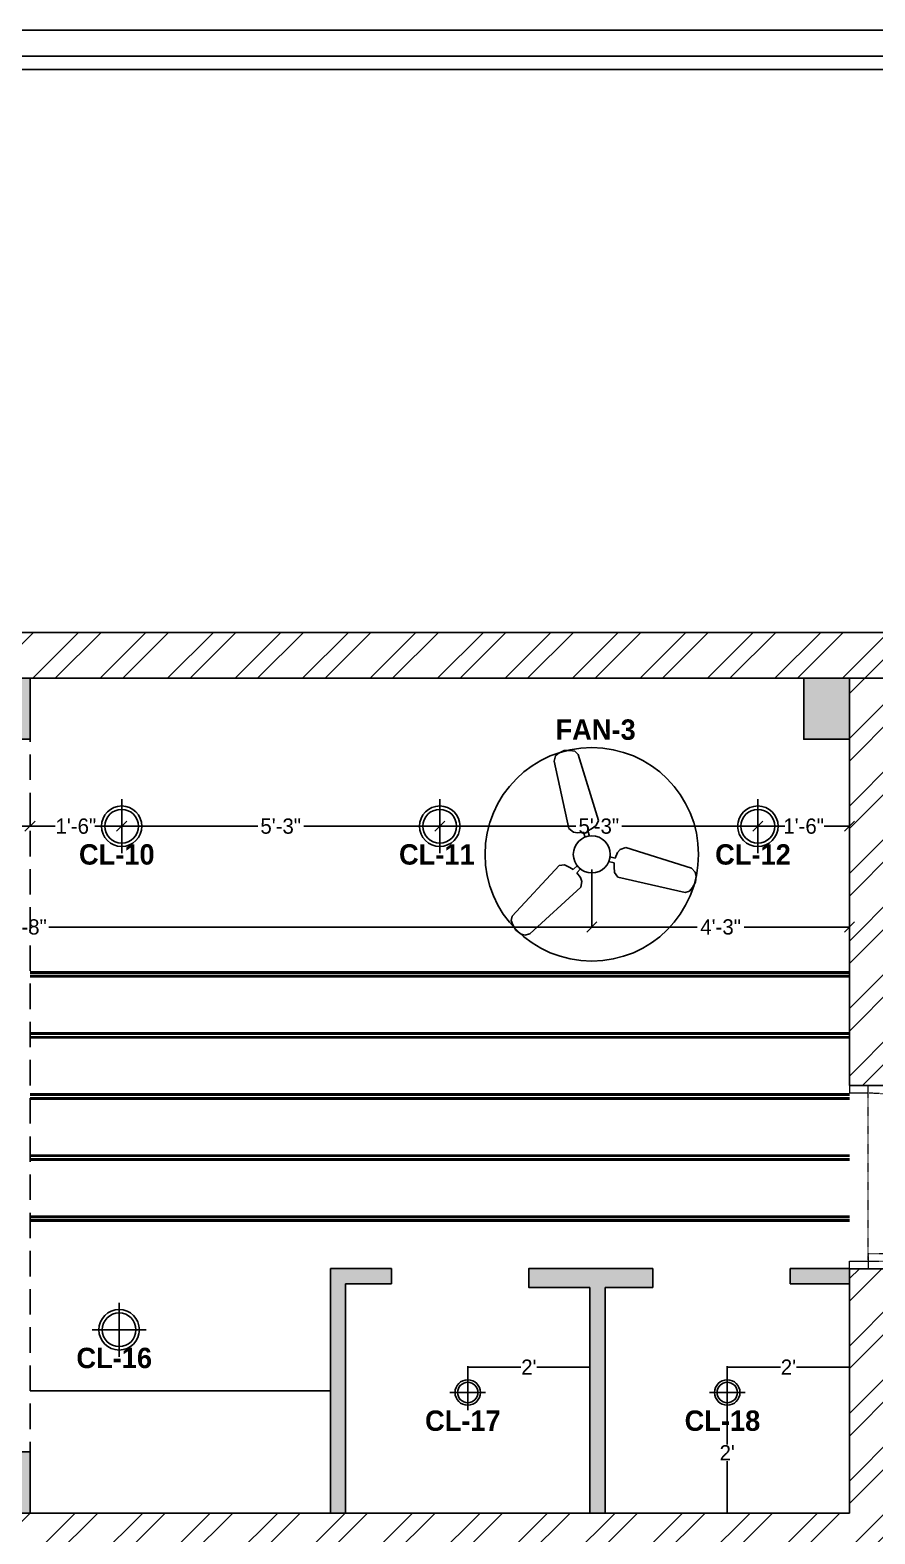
# Model space of a CAD drawing. Header units: inches. Extents: x 9636 to 21597, y -10243 to 557.
# Drawn here: x 13260.9 to 13426.9, y -3115.1 to -2819.7 of the extents above; entities that cross this region are included whole.
import ezdxf

# ---------------------------------------------------------------- set-up
doc = ezdxf.new("R2010")
doc.units = ezdxf.units.IN
doc.header["$MEASUREMENT"] = 0
for name, pattern in [('AUDIT_D_060311083008-3', [0]), ('DASHED', [0.75, 0.5, -0.25]), ('DASHED2', [0.375, 0.25, -0.125]), ('HIDDEN', [0.375, 0.25, -0.125])]:
    doc.linetypes.add(name, pattern=pattern)
for name, color, linetype in [('A-DOOR', 251, 'AUDIT_D_060311083008-3'), ('A-Door-Frame', 1, 'Continuous'), ('A-Door-Swing', 8, 'HIDDEN'), ('IEL-HATCH-002', 7, 'Continuous'), ('THIET-BI', 21, 'Continuous')]:
    doc.layers.add(name, color=color, linetype=linetype)
doc.layers.add('FURNI', color=140, linetype='Continuous', lineweight=18)
doc.styles.add('HEMI', font='stylu.ttf')
doc.styles.get("Standard").update_dxf_attribs({"font": 'arial.ttf'})
doc.dimstyles.get("Standard").update_dxf_attribs({"dimtxt": 0.18, "dimasz": 0.18, "dimexe": 0.18, "dimexo": 0.0625, "dimgap": 0.09, "dimtad": 0, "dimtih": 1, "dimtoh": 1, "dimdec": 0, "dimzin": 0, "dimdsep": 46, "dimlunit": 4, "dimtxsty": 'Standard', "dimcen": 0.09, "dimadec": 0, "dimazin": 0, "dimtfac": 1, "dimtdec": 0, "dimtofl": 0, "dimtmove": 0, "dimatfit": 3, "dimfxl": 1, "dimtolj": 1, "dimtzin": 0, "dimarcsym": 0})
pattern_1 = [(45, (-2872.014, 157.3), (-6.629126, 6.629126), []), (45, (-2867.594, 157.3), (-6.629126, 6.629126), [])]

# ---------------------------------------------------------------- blocks, each defined once
blk = doc.blocks.new('*U10')
at = {"layer": 'A-Door-Frame', "lineweight": 5}
for p, q in [((0, -100), (0, 0)), ((981.8, -100), (981.8, 0))]:
    blk.add_line(p, q, dxfattribs=at)
for points in [[(0, -100), (40, -100), (40, 0), (0, 0)], [(981.8, -100), (941.8, -100), (941.8, 0), (981.8, 0)]]:
    blk.add_lwpolyline(points, dxfattribs=at)
at = {"layer": 'A-Door-Swing', "linetype": 'DASHED2', "lineweight": 5}
blk.add_line((48.1, 0), (949.9, 0), dxfattribs=at)
blk.add_lwpolyline([(40, 0), (40, 901.8), (80, 901.8), (80, 0)], close=True, dxfattribs=at)
blk.add_arc((40, 0), 901.8, 360, 90, dxfattribs=at)
blk = doc.blocks.new('qwff')
at = {"layer": 'IEL-HATCH-002', "true_color": 0xf27172, "transparency": 33554687}
h = blk.add_hatch(dxfattribs=at)
h.set_pattern_fill('ANSI32', color=11, scale=25)
h.set_pattern_definition(pattern_1)
h.paths.add_polyline_path([(16312.98, -2094.85), (16303.98, -2094.85), (16303.98, -2247.98), (16312.98, -2247.98)])
h.paths.add_polyline_path([(16303.98, -2064.85), (16312.98, -2064.85), (16312.98, -2059.98), (16905.98, -2059.98), (16905.98, -2223.98), (16739.98, -2223.98), (16739.98, -2175.98), (16730.98, -2175.98), (16730.98, -2223.98), (16682.98, -2223.98), (16496.82, -2223.98), (16496.82, -2232.98), (16914.98, -2232.98), (16914.98, -2223.98), (16914.98, -2050.98), (16303.98, -2050.98)])
at = {"layer": 'IEL-HATCH-002', "true_color": 0x636466, "transparency": 33554687}
h = blk.add_hatch(color=251, dxfattribs=at)
h.dxf.hatch_style = 1
h.paths.add_polyline_path([(16569.98, -2059.98), (16560.98, -2059.98), (16560.98, -2071.98), (16569.98, -2071.98)])
h.paths.add_polyline_path([(16569.98, -2211.98), (16560.98, -2211.98), (16560.98, -2223.98), (16569.98, -2223.98)])
h = blk.add_hatch(color=251, dxfattribs=at)
h.dxf.hatch_style = 1
h.paths.add_polyline_path([(16730.98, -2059.98), (16721.98, -2059.98), (16721.98, -2071.98), (16730.98, -2071.98)])
at = {"layer": 'IEL-HATCH-002', "true_color": 0xf27172, "transparency": 33554687}
h = blk.add_hatch(dxfattribs=at)
h.set_pattern_fill('ANSI32', color=11, scale=25)
h.set_pattern_definition(pattern_1)
h.paths.add_polyline_path([(16739.98, -2059.98), (16730.98, -2059.98), (16730.98, -2139.98), (16734.64, -2139.98), (16739.98, -2139.98)])
for p, q in [((16905.98, -2059.98), (16312.98, -2059.98)), ((16730.98, -2139.98), (16730.98, -2059.98)), ((16730.98, -2059.98), (16739.98, -2059.98)), ((16730.98, -2139.98), (16739.98, -2139.98)), ((16730.98, -2223.98), (16730.98, -2175.98)), ((16730.98, -2175.98), (16739.98, -2175.98)), ((16354.98, -2223.98), (16730.98, -2223.98))]:
    blk.add_line(p, q)
at = {"linetype": 'DASHED', "ltscale": 10}
blk.add_line((16569.98, -2059.98), (16569.98, -2223.98), dxfattribs=at)
blk.add_lwpolyline([(16914.98, -2050.98), (16303.98, -2050.98)])
for points in [[(16569.98, -2059.98), (16569.98, -2071.98), (16560.98, -2071.98), (16560.98, -2059.98)], [(16730.98, -2059.98), (16730.98, -2071.98), (16721.98, -2071.98), (16721.98, -2059.98)], [(16569.98, -2223.98), (16569.98, -2211.98), (16560.98, -2211.98), (16560.98, -2223.98)]]:
    blk.add_lwpolyline(points, close=True)
at = {"layer": 'A-DOOR', "lineweight": 5, "xscale": -0.03666666666666651, "yscale": 0.03666666666666651, "zscale": 0.03666666666666651, "rotation": 270}
blk.add_blockref('*U10', (16734.64, -2175.98), dxfattribs=at)
blk = doc.blocks.new('*D470')
at = {"color": 254, "lineweight": -2, "transparency": 16777216}
for p, q in [((13346.9, -3084.31), (13346.9, -3082.15)), ((13370.9, -3084.31), (13370.9, -3082.15))]:
    blk.add_line(p, q, dxfattribs=at)
at = {"color": 5, "lineweight": -2, "transparency": 16777216}
for p, q in [((13347.08, -3082.33), (13357.33, -3082.33)), ((13370.72, -3082.33), (13360.47, -3082.33))]:
    blk.add_line(p, q, dxfattribs=at)
at = {"color": 5, "transparency": 16777216}
for points in [[(13347.08, -3082.3), (13347.08, -3082.36), (13346.9, -3082.33)], [(13370.72, -3082.3), (13370.72, -3082.36), (13370.9, -3082.33)]]:
    blk.add_solid(points, dxfattribs=at)
at = {"layer": 'Defpoints', "color": 0, "transparency": 16777216}
for p in [(13370.9, -3082.33), (13346.9, -3087.31), (13370.9, -3087.31)]:
    blk.add_point(p, dxfattribs=at)
at = {"color": 5, "transparency": 16777216, "insert": (13358.9, -3082.33), "char_height": 3, "attachment_point": 5, "style": 'HEMI'}
blk.add_mtext("\\A1;2'", dxfattribs=at)
blk = doc.blocks.new('*D471')
at = {"color": 254, "lineweight": -2, "transparency": 16777216}
for p, q in [((13421.9, -3079.33), (13421.9, -3082.15)), ((13397.9, -3084.31), (13397.9, -3082.15))]:
    blk.add_line(p, q, dxfattribs=at)
at = {"color": 5, "lineweight": -2, "transparency": 16777216}
for p, q in [((13398.08, -3082.33), (13408.33, -3082.33)), ((13421.72, -3082.33), (13411.47, -3082.33))]:
    blk.add_line(p, q, dxfattribs=at)
at = {"color": 5, "transparency": 16777216}
for points in [[(13398.08, -3082.3), (13398.08, -3082.36), (13397.9, -3082.33)], [(13421.72, -3082.3), (13421.72, -3082.36), (13421.9, -3082.33)]]:
    blk.add_solid(points, dxfattribs=at)
at = {"layer": 'Defpoints', "color": 0, "transparency": 16777216}
for p in [(13421.9, -3082.33), (13421.9, -3082.33), (13397.9, -3087.31)]:
    blk.add_point(p, dxfattribs=at)
at = {"color": 5, "transparency": 16777216, "insert": (13409.9, -3082.33), "char_height": 3, "attachment_point": 5, "style": 'HEMI'}
blk.add_mtext("\\A1;2'", dxfattribs=at)
blk = doc.blocks.new('*D463')
at = {"color": 254, "lineweight": -2, "transparency": 16777216}
for p, q in [((13394.9, -3087.31), (13397.7, -3087.31)), ((13394.9, -3110.98), (13397.7, -3110.98))]:
    blk.add_line(p, q, dxfattribs=at)
at = {"color": 5, "lineweight": -2, "transparency": 16777216}
for p, q in [((13397.88, -3087.49), (13397.88, -3097.53)), ((13397.88, -3110.8), (13397.88, -3100.77))]:
    blk.add_line(p, q, dxfattribs=at)
at = {"color": 5, "transparency": 16777216}
for points in [[(13397.85, -3087.49), (13397.91, -3087.49), (13397.88, -3087.31)], [(13397.85, -3110.8), (13397.91, -3110.8), (13397.88, -3110.98)]]:
    blk.add_solid(points, dxfattribs=at)
at = {"layer": 'Defpoints', "color": 0, "transparency": 16777216}
for p in [(13397.9, -3087.31), (13397.88, -3110.98), (13397.9, -3110.98)]:
    blk.add_point(p, dxfattribs=at)
at = {"color": 5, "transparency": 16777216, "insert": (13397.88, -3099.15), "char_height": 3, "attachment_point": 5, "style": 'HEMI'}
blk.add_mtext("\\A1;2'", dxfattribs=at)
blk = doc.blocks.new('A$C1C43440E')
at = {"layer": 'THIET-BI', "color": 18, "true_color": 0x000000}
for p, q in [((152.8, 589.3), (143.8, 581.1)), ((172.3, 598), (152.8, 589.3)), ((191.8, 598.2), (172.3, 598)), ((207, 596.1), (191.8, 598.2)), ((217.6, 585.2), (207, 596.1)), ((283.9, 371.8), (217.6, 585.2)), ((143.8, 581.1), (139.5, 564.2)), ((139.5, 564.2), (187.9, 346)), ((187.9, 346), (202.2, 334.1)), ((249.5, 338.4), (260.9, 344.5)), ((260.9, 344.5), (276.4, 355.5)), ((276.4, 355.5), (283.9, 371.8)), ((202.2, 334.1), (215.2, 331.5)), ((215.2, 331.5), (234.9, 334.1)), ((234.9, 334.1), (240, 316.6)), ((254.3, 320.4), (249.5, 338.4)), ((338, 249.3), (320.3, 253.6)), ((345.6, 267.6), (338, 249.3)), ((354.4, 277.5), (345.6, 267.6)), ((371.8, 284), (354.4, 277.5)), ((585, 216.8), (371.8, 284)), ((155.8, 226), (4.2, 61.9)), ((173.7, 227.6), (155.8, 226)), ((191, 219.7), (173.7, 227.6)), ((202, 212.9), (191, 219.7)), ((215.1, 226), (202, 212.9)), ((213, 202.4), (225.6, 215.5)), ((225.1, 186.7), (213, 202.4)), ((316.5, 239.3), (334.4, 234.5)), ((334.4, 234.5), (334, 221.5)), ((334, 221.5), (335.9, 202.6)), ((335.9, 202.6), (346.1, 188)), ((597.5, 204.6), (585, 216.8)), ((600.1, 192.8), (597.5, 204.6)), ((61.4, 4.7), (226.1, 155.7)), ((229.3, 174.1), (225.1, 186.7)), ((226.1, 155.7), (229.3, 174.1)), ((346.1, 188), (564.1, 138.7)), ((578.9, 142.4), (588.3, 154.5)), ((588.3, 154.5), (597.8, 171.5)), ((597.8, 171.5), (600.1, 192.8)), ((564.1, 138.7), (578.9, 142.4)), ((4.2, 61.9), (0, 47.2)), ((0, 47.2), (5.8, 33)), ((5.8, 33), (15.7, 16.3)), ((15.7, 16.3), (33.1, 3.7)), ((33.1, 3.7), (44.6, 0)), ((44.6, 0), (61.4, 4.7))]:
    blk.add_line(p, q, dxfattribs=at)
blk.add_circle((262, 261.9), 60, dxfattribs=at)
blk = doc.blocks.new('3r')
blk.add_circle((6568.27, -1060.41), 21)
at = {"layer": 'THIET-BI', "xscale": 0.06069589590044594, "yscale": 0.06069589590044594, "zscale": 0.06069589590044594}
blk.add_blockref('A$C1C43440E', (6552.37, -1076.31), dxfattribs=at)
blk = doc.blocks.new('_Oblique')
at = {"color": 0, "linetype": 'ByBlock', "lineweight": -2}
blk.add_line((-0.5, -0.5), (0.5, 0.5), dxfattribs=at)
blk = doc.blocks.new('*D489')
at = {"color": 254, "lineweight": -2, "transparency": 16777216}
for p, q in [((13251.9, -2973.07), (13251.9, -2975.89)), ((13260.9, -2973.09), (13260.9, -2975.89))]:
    blk.add_line(p, q, dxfattribs=at)
at = {"color": 5, "lineweight": -2, "transparency": 16777216}
for p, q in [((13251.9, -2976.07), (13254.46, -2976.07)), ((13260.9, -2976.07), (13258.34, -2976.07))]:
    blk.add_line(p, q, dxfattribs=at)
at = {"layer": 'Defpoints', "color": 0, "transparency": 16777216}
for p in [(13251.9, -2976.07), (13260.9, -2976.07), (13260.9, -2976.09)]:
    blk.add_point(p, dxfattribs=at)
at = {"color": 5, "lineweight": -2, "transparency": 16777216, "xscale": 2, "yscale": 2, "zscale": 2, "rotation": 180}
blk.add_blockref('_Oblique', (13251.9, -2976.07), dxfattribs=at)
at = {"color": 5, "lineweight": -2, "transparency": 16777216, "xscale": 2, "yscale": 2, "zscale": 2}
blk.add_blockref('_Oblique', (13260.9, -2976.07), dxfattribs=at)
at = {"color": 5, "transparency": 16777216, "insert": (13256.4, -2976.07), "char_height": 3, "attachment_point": 5, "style": 'HEMI'}
blk.add_mtext('\\A1;9"', dxfattribs=at)
blk = doc.blocks.new('*D490')
at = {"color": 254, "lineweight": -2, "transparency": 16777216}
for p, q in [((13260.9, -2973.09), (13260.9, -2975.89)), ((13278.9, -2973.07), (13278.9, -2975.89))]:
    blk.add_line(p, q, dxfattribs=at)
at = {"color": 5, "lineweight": -2, "transparency": 16777216}
for p, q in [((13260.9, -2976.07), (13265.86, -2976.07)), ((13278.9, -2976.07), (13273.95, -2976.07))]:
    blk.add_line(p, q, dxfattribs=at)
at = {"layer": 'Defpoints', "color": 0, "transparency": 16777216}
for p in [(13260.9, -2976.09), (13278.9, -2976.07), (13278.9, -2976.07)]:
    blk.add_point(p, dxfattribs=at)
at = {"color": 5, "lineweight": -2, "transparency": 16777216, "xscale": 2, "yscale": 2, "zscale": 2, "rotation": 180}
blk.add_blockref('_Oblique', (13260.9, -2976.07), dxfattribs=at)
at = {"color": 5, "lineweight": -2, "transparency": 16777216, "xscale": 2, "yscale": 2, "zscale": 2}
blk.add_blockref('_Oblique', (13278.9, -2976.07), dxfattribs=at)
at = {"color": 5, "transparency": 16777216, "insert": (13269.9, -2976.07), "char_height": 3, "attachment_point": 5, "style": 'HEMI'}
blk.add_mtext('\\A1;1\'-6"', dxfattribs=at)
blk = doc.blocks.new('*D491')
at = {"color": 254, "lineweight": -2, "transparency": 16777216}
for p, q in [((13278.9, -2973.07), (13278.9, -2975.89)), ((13341.4, -2973.07), (13341.4, -2975.89))]:
    blk.add_line(p, q, dxfattribs=at)
at = {"color": 5, "lineweight": -2, "transparency": 16777216}
for p, q in [((13278.9, -2976.07), (13305.63, -2976.07)), ((13341.4, -2976.07), (13314.67, -2976.07))]:
    blk.add_line(p, q, dxfattribs=at)
at = {"layer": 'Defpoints', "color": 0, "transparency": 16777216}
for p in [(13278.9, -2976.07), (13341.4, -2976.07), (13341.4, -2976.07)]:
    blk.add_point(p, dxfattribs=at)
at = {"color": 5, "lineweight": -2, "transparency": 16777216, "xscale": 2, "yscale": 2, "zscale": 2, "rotation": 180}
blk.add_blockref('_Oblique', (13278.9, -2976.07), dxfattribs=at)
at = {"color": 5, "lineweight": -2, "transparency": 16777216, "xscale": 2, "yscale": 2, "zscale": 2}
blk.add_blockref('_Oblique', (13341.4, -2976.07), dxfattribs=at)
at = {"color": 5, "transparency": 16777216, "insert": (13310.15, -2976.07), "char_height": 3, "attachment_point": 5, "style": 'HEMI'}
blk.add_mtext('\\A1;5\'-3"', dxfattribs=at)
blk = doc.blocks.new('*D492')
at = {"color": 254, "lineweight": -2, "transparency": 16777216}
for p, q in [((13341.4, -2973.07), (13341.4, -2975.89)), ((13403.9, -2973.07), (13403.9, -2975.89))]:
    blk.add_line(p, q, dxfattribs=at)
at = {"color": 5, "lineweight": -2, "transparency": 16777216}
for p, q in [((13341.4, -2976.07), (13368.13, -2976.07)), ((13403.9, -2976.07), (13377.17, -2976.07))]:
    blk.add_line(p, q, dxfattribs=at)
at = {"layer": 'Defpoints', "color": 0, "transparency": 16777216}
for p in [(13341.4, -2976.07), (13403.9, -2976.07), (13403.9, -2976.07)]:
    blk.add_point(p, dxfattribs=at)
at = {"color": 5, "lineweight": -2, "transparency": 16777216, "xscale": 2, "yscale": 2, "zscale": 2, "rotation": 180}
blk.add_blockref('_Oblique', (13341.4, -2976.07), dxfattribs=at)
at = {"color": 5, "lineweight": -2, "transparency": 16777216, "xscale": 2, "yscale": 2, "zscale": 2}
blk.add_blockref('_Oblique', (13403.9, -2976.07), dxfattribs=at)
at = {"color": 5, "transparency": 16777216, "insert": (13372.65, -2976.07), "char_height": 3, "attachment_point": 5, "style": 'HEMI'}
blk.add_mtext('\\A1;5\'-3"', dxfattribs=at)
blk = doc.blocks.new('*D493')
at = {"color": 254, "lineweight": -2, "transparency": 16777216}
for p, q in [((13403.9, -2973.07), (13403.9, -2975.89)), ((13421.9, -2973.07), (13421.9, -2975.89))]:
    blk.add_line(p, q, dxfattribs=at)
at = {"color": 5, "lineweight": -2, "transparency": 16777216}
for p, q in [((13403.9, -2976.07), (13408.86, -2976.07)), ((13421.9, -2976.07), (13416.95, -2976.07))]:
    blk.add_line(p, q, dxfattribs=at)
at = {"layer": 'Defpoints', "color": 0, "transparency": 16777216}
for p in [(13403.9, -2976.07), (13421.9, -2976.07), (13421.9, -2976.07)]:
    blk.add_point(p, dxfattribs=at)
at = {"color": 5, "lineweight": -2, "transparency": 16777216, "xscale": 2, "yscale": 2, "zscale": 2, "rotation": 180}
blk.add_blockref('_Oblique', (13403.9, -2976.07), dxfattribs=at)
at = {"color": 5, "lineweight": -2, "transparency": 16777216, "xscale": 2, "yscale": 2, "zscale": 2}
blk.add_blockref('_Oblique', (13421.9, -2976.07), dxfattribs=at)
at = {"color": 5, "transparency": 16777216, "insert": (13412.9, -2976.07), "char_height": 3, "attachment_point": 5, "style": 'HEMI'}
blk.add_mtext('\\A1;1\'-6"', dxfattribs=at)
blk = doc.blocks.new('*D495')
at = {"color": 254, "lineweight": -2, "transparency": 16777216}
for p, q in [((13146.9, -2984.6), (13146.9, -2996.05)), ((13371.27, -2984.6), (13371.27, -2996.05))]:
    blk.add_line(p, q, dxfattribs=at)
at = {"color": 5, "lineweight": -2, "transparency": 16777216}
for p, q in [((13146.9, -2995.87), (13253.55, -2995.87)), ((13371.27, -2995.87), (13264.62, -2995.87))]:
    blk.add_line(p, q, dxfattribs=at)
at = {"layer": 'Defpoints', "color": 0, "transparency": 16777216}
for p in [(13146.9, -2981.6), (13371.27, -2981.6), (13371.27, -2995.87)]:
    blk.add_point(p, dxfattribs=at)
at = {"color": 5, "lineweight": -2, "transparency": 16777216, "xscale": 2, "yscale": 2, "zscale": 2, "rotation": 180}
blk.add_blockref('_Oblique', (13146.9, -2995.87), dxfattribs=at)
at = {"color": 5, "lineweight": -2, "transparency": 16777216, "xscale": 2, "yscale": 2, "zscale": 2}
blk.add_blockref('_Oblique', (13371.27, -2995.87), dxfattribs=at)
at = {"color": 5, "transparency": 16777216, "insert": (13259.08, -2995.87), "char_height": 3, "attachment_point": 5, "style": 'HEMI'}
blk.add_mtext('\\A1;18\'-8"', dxfattribs=at)
blk = doc.blocks.new('*D496')
at = {"color": 254, "lineweight": -2, "transparency": 16777216}
for p, q in [((13371.27, -2984.6), (13371.27, -2996.05)), ((13421.9, -2984.6), (13421.9, -2996.05))]:
    blk.add_line(p, q, dxfattribs=at)
at = {"color": 5, "lineweight": -2, "transparency": 16777216}
for p, q in [((13371.27, -2995.87), (13391.96, -2995.87)), ((13421.9, -2995.87), (13401.22, -2995.87))]:
    blk.add_line(p, q, dxfattribs=at)
at = {"layer": 'Defpoints', "color": 0, "transparency": 16777216}
for p in [(13371.27, -2981.6), (13421.9, -2981.6), (13421.9, -2995.87)]:
    blk.add_point(p, dxfattribs=at)
at = {"color": 5, "lineweight": -2, "transparency": 16777216, "xscale": 2, "yscale": 2, "zscale": 2, "rotation": 180}
blk.add_blockref('_Oblique', (13371.27, -2995.87), dxfattribs=at)
at = {"color": 5, "lineweight": -2, "transparency": 16777216, "xscale": 2, "yscale": 2, "zscale": 2}
blk.add_blockref('_Oblique', (13421.9, -2995.87), dxfattribs=at)
at = {"color": 5, "transparency": 16777216, "insert": (13396.59, -2995.87), "char_height": 3, "attachment_point": 5, "style": 'HEMI'}
blk.add_mtext('\\A1;4\'-3"', dxfattribs=at)
blk = doc.blocks.new('ger')
at = {"color": 5}
for p, q in [((6473.06, -970.68), (6473.07, -978.68)), ((6469.07, -974.68), (6477.07, -974.68))]:
    blk.add_line(p, q, dxfattribs=at)
for radius in [3, 2.5]:
    blk.add_circle((6473.07, -974.68), radius, dxfattribs=at)
blk = doc.blocks.new('rg')
at = {"color": 6}
for p, q in [((6523.86, -972.55), (6523.86, -979.55)), ((6520.36, -976.05), (6527.36, -976.05))]:
    blk.add_line(p, q, dxfattribs=at)
for radius in [2.5, 2]:
    blk.add_circle((6523.86, -976.05), radius, dxfattribs=at)

msp = doc.modelspace()

# ---------------------------------------------------------------- hatches: boundary and pattern name
at = {"layer": 'IEL-HATCH-002', "true_color": 0xbf9e7d, "transparency": 33554687}
h = msp.add_hatch(color=33, dxfattribs=at)
h.dxf.hatch_style = 1
h.paths.add_polyline_path([(13322.9, -3065.98), (13319.9, -3065.98), (13319.9, -3110.98), (13322.9, -3110.98), (13322.9, -3108.64)])
h.paths.add_polyline_path([(13331.9, -3062.98), (13319.9, -3062.98), (13319.9, -3065.98), (13331.9, -3065.98)])
h.paths.add_polyline_path([(13421.9, -3062.98), (13410.25, -3062.98), (13410.25, -3065.98), (13421.9, -3065.98)])
h.paths.add_polyline_path([(13373.9, -3062.98), (13370.9, -3062.98), (13370.9, -3066.65), (13370.9, -3110.98), (13373.9, -3110.98)])
h = msp.add_hatch(color=33, dxfattribs=at)
h.dxf.hatch_style = 1
h.paths.add_polyline_path([(13370.9, -3062.98), (13358.9, -3062.98), (13358.9, -3066.65), (13370.9, -3066.65)])
h = msp.add_hatch(color=33, dxfattribs=at)
h.dxf.hatch_style = 1
h.paths.add_polyline_path([(13383.25, -3062.98), (13373.9, -3062.98), (13373.9, -3066.65), (13383.25, -3066.65)])

# ---------------------------------------------------------------- linework, layer by layer
at = {"color": 18, "true_color": 0x000000}
for p, q in [((13421.9, -2958.98), (13421.9, -2994.86)), ((13260.9, -3004.66), (13421.9, -3004.66)), ((13260.9, -3005.66), (13421.9, -3005.66)), ((13260.9, -3016.66), (13421.9, -3016.66)), ((13260.9, -3017.66), (13421.9, -3017.66)), ((13260.9, -3028.66), (13421.9, -3028.66)), ((13260.9, -3029.66), (13421.9, -3029.66)), ((13260.9, -3040.66), (13421.9, -3040.66)), ((13260.9, -3041.66), (13421.9, -3041.66)), ((13260.9, -3052.66), (13421.9, -3052.66)), ((13260.9, -3053.66), (13421.9, -3053.66)), ((13260.9, -3086.98), (13319.9, -3086.98)), ((13260.9, -3110.98), (13319.9, -3110.98))]:
    msp.add_line(p, q, dxfattribs=at)
at = {"color": 41, "true_color": 0xf4ee51}
for p, q in [((13260.9, -3004.91), (13421.9, -3004.91)), ((13260.9, -3005.41), (13421.9, -3005.41)), ((13260.9, -3016.91), (13421.9, -3016.91)), ((13260.9, -3017.41), (13421.9, -3017.41)), ((13260.9, -3028.91), (13421.9, -3028.91)), ((13260.9, -3029.41), (13421.9, -3029.41)), ((13260.9, -3040.91), (13421.9, -3040.91)), ((13260.9, -3041.41), (13421.9, -3041.41)), ((13260.9, -3052.91), (13421.9, -3052.91)), ((13260.9, -3053.41), (13421.9, -3053.41))]:
    msp.add_line(p, q, dxfattribs=at)
for p, q in [((13331.9, -3062.98), (13319.9, -3062.98)), ((13319.9, -3062.98), (13319.9, -3110.98)), ((13331.9, -3062.98), (13331.9, -3065.98)), ((13421.9, -3062.98), (13410.25, -3062.98)), ((13410.25, -3062.98), (13410.25, -3065.98)), ((13331.9, -3065.98), (13322.9, -3065.98)), ((13322.9, -3065.98), (13322.9, -3110.98)), ((13421.9, -3065.98), (13410.25, -3065.98)), ((13370.9, -3066.65), (13370.9, -3110.98)), ((13373.9, -3066.65), (13373.9, -3110.98))]:
    msp.add_line(p, q)
msp.add_lwpolyline([(13370.9, -3066.65), (13358.9, -3066.65), (13358.9, -3062.98), (13370.9, -3062.98), (13373.9, -3062.98), (13383.25, -3062.98), (13383.25, -3066.65), (13373.9, -3066.65)])
at = {"layer": 'FURNI', "color": 18, "lineweight": 25, "true_color": 0x000000}
for points in [[(12956.58, -3438.4), (12956.58, -2819.68), (13822.41, -2819.68), (13822.41, -3438.4)], [(12961.73, -3433.24), (12961.73, -2824.83), (13817.26, -2824.83), (13817.26, -3433.24)], [(12964.31, -3430.67), (12964.31, -2827.41), (13814.68, -2827.41), (13814.68, -3430.67)]]:
    msp.add_lwpolyline(points, close=True, dxfattribs=at)

# ---------------------------------------------------------------- block references
msp.add_blockref('qwff', (-3309.07, -887.01))
at = {"xscale": 0.998505664178557, "yscale": 0.998505664178557, "zscale": 0.998505664178557}
msp.add_blockref('3r', (6812.82, -1922.77), dxfattribs=at)
at = {"xscale": 1.32581994083725, "yscale": 1.32581994083725, "zscale": 1.32581994083725, "rotation": 270}
for p in [(14571.15, 5606.05), (14633.65, 5606.05), (14696.15, 5606.05), (14570.65, 5507.14)]:
    msp.add_blockref('ger', p, dxfattribs=at)
at = {"xscale": -1, "rotation": 90}
for p in [(12370.85, 3436.55), (12421.84, 3436.55)]:
    msp.add_blockref('rg', p, dxfattribs=at)

# ---------------------------------------------------------------- texts
at = {"color": 5, "lineweight": 15, "char_height": 4, "width": 15.6204, "attachment_point": 3, "rotation": 0.0094, "style": 'HEMI'}
for s, insert in [('\\pxqc;{\\fStylus BT|b1|i0|c0|p34;FAN-3}', (13379.83, -2955.09)), ('\\pxqc;{\\fStylus BT|b1|i0|c0|p34;CL-10}', (13285.75, -2979.61)), ('{\\fStylus BT|b1|i0|c0|p34;CL-11}', (13348.25, -2979.61)), ('\\pxqc;{\\fStylus BT|b1|i0|c0|p34;CL-12}', (13410.75, -2979.61)), ('\\pxqc;{\\fStylus BT|b1|i0|c0|p34;CL-16}', (13285.25, -3078.52)), ('\\pxqc;{\\fStylus BT|b1|i0|c0|p34;CL-17}', (13353.75, -3090.84)), ('\\pxqc;{\\fStylus BT|b1|i0|c0|p34;CL-18}', (13404.75, -3090.84))]:
    msp.add_mtext(s, dxfattribs=dict(at, insert=insert))

# ---------------------------------------------------------------- dimensions: what is measured, and where the dimension line sits
at = {"color": 18, "true_color": 0x000000}
for base, p1, p2, override, picture, middle in [((13260.9, -2976.07), (13251.9, -2976.07), (13260.9, -2976.09), {"dimtxt": 3, "dimasz": 2, "dimexo": 3, "dimtxsty": 'HEMI', "dimblk": 'Oblique', "dimcen": 0, "dimclrd": 5, "dimclre": 254, "dimclrt": 5, "dimtmove": 1, "dimldrblk": 'Oblique', "dimfxl": 0.03937, "dimarcsym": 1}, '*D489', (13256.4, -2976.07)), ((13278.9, -2976.07), (13260.9, -2976.09), (13278.9, -2976.07), {"dimtxt": 3, "dimasz": 2, "dimexo": 3, "dimtxsty": 'HEMI', "dimblk": 'Oblique', "dimcen": 0, "dimclrd": 5, "dimclre": 254, "dimclrt": 5, "dimtmove": 1, "dimldrblk": 'Oblique', "dimfxl": 0.03937, "dimarcsym": 1}, '*D490', (13269.9, -2976.07)), ((13341.40261972, -2976.0719166), (13278.90261972, -2976.0719166), (13341.40261972, -2976.0719166), {"dimtxt": 3, "dimasz": 2, "dimexo": 3, "dimtxsty": 'HEMI', "dimblk": 'Oblique', "dimcen": 0, "dimclrd": 5, "dimclre": 254, "dimclrt": 5, "dimtmove": 1, "dimldrblk": 'Oblique', "dimfxl": 0.03937, "dimarcsym": 1}, '*D491', (13310.15261972, -2976.0719166)), ((13403.90261972, -2976.0719166), (13341.40261972, -2976.0719166), (13403.90261972, -2976.0719166), {"dimtxt": 3, "dimasz": 2, "dimexo": 3, "dimtxsty": 'HEMI', "dimblk": 'Oblique', "dimcen": 0, "dimclrd": 5, "dimclre": 254, "dimclrt": 5, "dimtmove": 1, "dimldrblk": 'Oblique', "dimfxl": 0.03937, "dimarcsym": 1}, '*D492', (13372.65261972, -2976.0719166)), ((13421.9, -2976.07), (13403.9, -2976.07), (13421.9, -2976.07), {"dimtxt": 3, "dimasz": 2, "dimexo": 3, "dimtxsty": 'HEMI', "dimblk": 'Oblique', "dimcen": 0, "dimclrd": 5, "dimclre": 254, "dimclrt": 5, "dimtmove": 1, "dimldrblk": 'Oblique', "dimfxl": 0.03937, "dimarcsym": 1}, '*D493', (13412.9, -2976.07)), ((13371.27, -2995.87), (13146.9, -2981.6), (13371.27, -2981.6), {"dimtxt": 3, "dimasz": 2, "dimexo": 3, "dimtxsty": 'HEMI', "dimblk": 'Oblique', "dimcen": 0, "dimclrd": 5, "dimclre": 254, "dimclrt": 5, "dimldrblk": 'Oblique', "dimfxl": 0.03937, "dimarcsym": 1}, '*D495', (13259.08, -2995.87)), ((13421.9, -2995.87), (13371.27, -2981.6), (13421.9, -2981.6), {"dimtxt": 3, "dimasz": 2, "dimexo": 3, "dimtxsty": 'HEMI', "dimblk": 'Oblique', "dimcen": 0, "dimclrd": 5, "dimclre": 254, "dimclrt": 5, "dimldrblk": 'Oblique', "dimfxl": 0.03937, "dimarcsym": 1}, '*D496', (13396.59, -2995.87))]:
    dim = msp.add_linear_dim(base=base, p1=p1, p2=p2, dimstyle='Standard', override=override, dxfattribs=at)
    dim.commit()
    dim.dimension.update_dxf_attribs({"geometry": picture, "text_midpoint": middle})
for base, p1, p2, picture, middle in [((13370.9, -3082.33), (13346.9, -3087.31), (13370.9, -3087.31), '*D470', (13358.9, -3082.33)), ((13421.9, -3082.33), (13397.9, -3087.31), (13421.9, -3082.33), '*D471', (13409.9, -3082.33))]:
    dim = msp.add_linear_dim(base=base, p1=p1, p2=p2, dimstyle='Standard', override={"dimtxt": 3, "dimexo": 3, "dimtxsty": 'HEMI', "dimclrd": 5, "dimclre": 254, "dimclrt": 5, "dimfxl": 0.03937, "dimarcsym": 1})
    dim.commit()
    dim.dimension.update_dxf_attribs({"geometry": picture, "text_midpoint": middle})
dim = msp.add_linear_dim(base=(13397.88, -3110.98), p1=(13397.9, -3087.31), p2=(13397.9, -3110.98), angle=90, dimstyle='Standard', override={"dimtxt": 3, "dimexo": 3, "dimtxsty": 'HEMI', "dimclrd": 5, "dimclre": 254, "dimclrt": 5, "dimfxl": 0.03937, "dimarcsym": 1})
dim.commit()
dim.dimension.update_dxf_attribs({"geometry": '*D463', "text_midpoint": (13397.88, -3099.15)})

doc.saveas('drawing.dxf')
